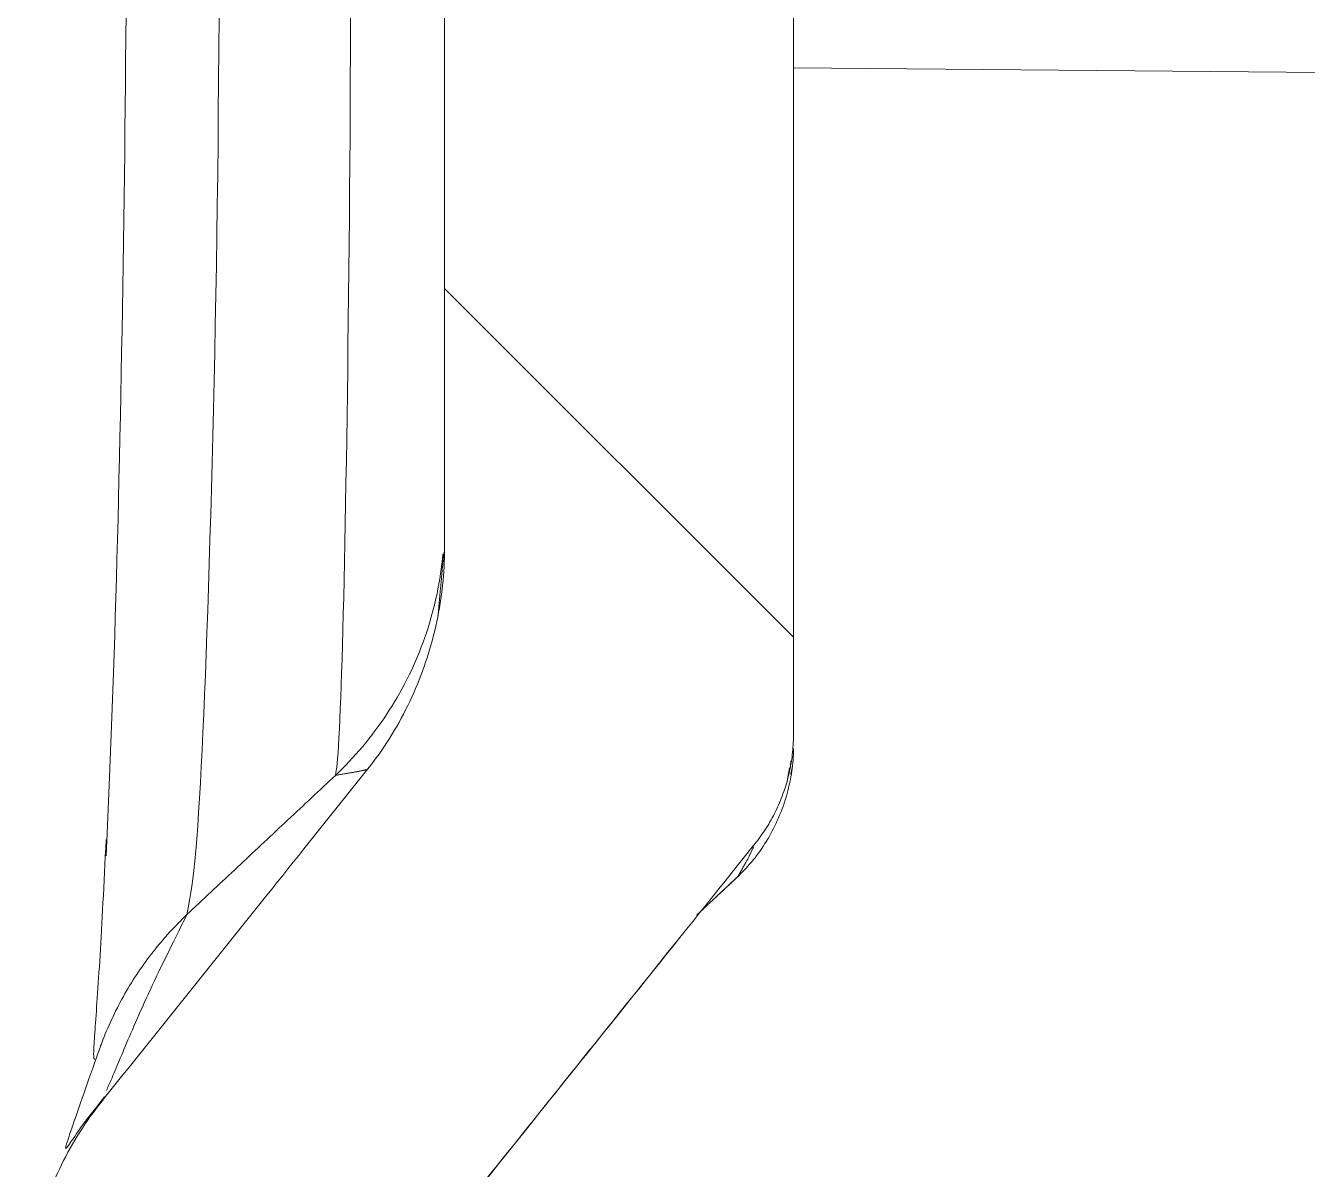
# Model space of a CAD drawing. Header units: inches. Extents: x 0 to 40, y 35.9 to 64.1.
# Drawn here: x 12.0637 to 12.5334, y 42.7447 to 43.164 of the extents above; entities that cross this region are included whole.
import ezdxf

# ---------------------------------------------------------------- set-up
doc = ezdxf.new("R2010")
doc.units = ezdxf.units.IN
doc.header["$MEASUREMENT"] = 0
doc.layers.add('2', color=7, linetype='Continuous')

# ---------------------------------------------------------------- blocks, each defined once
blk = doc.blocks.new('block 902')
at = {"layer": '2', "color": 7, "lineweight": 18, "true_color": 0xffffff}
blk.add_lwpolyline([(13.15077, 43.14145), (12.34509, 43.14851)], dxfattribs=at)
blk = doc.blocks.new('block 924')
at = {"layer": '2', "color": 7, "lineweight": 18, "true_color": 0xffffff}
blk.add_lwpolyline([(12.2172, 48.10115), (12.2172, 42.97061)], dxfattribs=at)
blk = doc.blocks.new('block 934')
at = {"layer": '2', "color": 7, "lineweight": 18, "true_color": 0xffffff}
blk.add_lwpolyline([(12.34509, 48.17091), (12.34509, 42.90474)], dxfattribs=at)
blk = doc.blocks.new('block 960')
at = {"layer": '2', "color": 7, "lineweight": 18, "true_color": 0xffffff}
blk.add_lwpolyline([(12.34476, 42.89792), (12.34469, 42.89754)], dxfattribs=at)
blk = doc.blocks.new('block 978')
at = {"layer": '2', "color": 7, "lineweight": 18, "true_color": 0xffffff}
blk.add_lwpolyline([(12.32474, 42.85213), (12.32474, 42.8521)], dxfattribs=at)
blk = doc.blocks.new('block 979')
at = {"layer": '2', "color": 7, "lineweight": 18, "true_color": 0xffffff}
blk.add_lwpolyline([(12.331, 42.86405), (12.33101, 42.86408)], dxfattribs=at)
blk = doc.blocks.new('block 1431')
at = {"layer": '2', "color": 7, "lineweight": 18, "true_color": 0xffffff}
blk.add_lwpolyline([(12.18914, 42.89154), (12.19019, 42.89289), (12.19123, 42.89423), (12.19224, 42.89561), (12.19324, 42.89699), (12.19423, 42.8984), (12.19519, 42.89981), (12.19614, 42.90122), (12.19705, 42.90267), (12.19796, 42.90415), (12.19884, 42.90563), (12.1997, 42.90711), (12.20056, 42.9086), (12.20139, 42.91011), (12.20218, 42.91163), (12.20298, 42.91318), (12.20375, 42.91473), (12.20449, 42.91628), (12.20522, 42.91783), (12.20594, 42.91941), (12.20661, 42.921), (12.20728, 42.92258), (12.20794, 42.92417), (12.20856, 42.92579), (12.20916, 42.92741), (12.20975, 42.92902), (12.21031, 42.93064), (12.21085, 42.9323), (12.21136, 42.93392), (12.21186, 42.93557), (12.21235, 42.93722), (12.21279, 42.93888), (12.21323, 42.94053), (12.21364, 42.94222), (12.21403, 42.94387), (12.2144, 42.94553), (12.21474, 42.94721), (12.21507, 42.94887), (12.21538, 42.95056), (12.21565, 42.95224), (12.21591, 42.9539), (12.21614, 42.95559), (12.21636, 42.95724), (12.21653, 42.95893), (12.2167, 42.96062), (12.21684, 42.96227), (12.21696, 42.96392), (12.21707, 42.96561), (12.21714, 42.96727), (12.21717, 42.96892), (12.2172, 42.97061)], dxfattribs=at)
blk = doc.blocks.new('block 1432')
at = {"layer": '2', "color": 7, "lineweight": 18, "true_color": 0xffffff}
blk.add_lwpolyline([(12.09156, 42.76955), (12.09353, 42.772), (12.09547, 42.77444), (12.09742, 42.77689), (12.09938, 42.77934), (12.10133, 42.78175), (12.10328, 42.78419), (12.10524, 42.78664), (12.10719, 42.78909), (12.10913, 42.79153), (12.1111, 42.79394), (12.11304, 42.79639), (12.11499, 42.79883), (12.11693, 42.80128), (12.1189, 42.80373), (12.12084, 42.80614), (12.12279, 42.80858), (12.12476, 42.81103), (12.1267, 42.81348), (12.12865, 42.81592), (12.13059, 42.81833), (12.13256, 42.82078), (12.1345, 42.82323), (12.13645, 42.82567), (12.13841, 42.82812), (12.14036, 42.83056), (12.14231, 42.83298), (12.14427, 42.83542), (12.14622, 42.83787), (12.14816, 42.84031), (12.15013, 42.84276), (12.15207, 42.84521), (12.15402, 42.84762), (12.15597, 42.85006), (12.15793, 42.85251), (12.15988, 42.85496), (12.16182, 42.8574), (12.16379, 42.85981), (12.16573, 42.86226), (12.16768, 42.8647), (12.16963, 42.86715), (12.17159, 42.8696), (12.17354, 42.87201), (12.17548, 42.87445), (12.17745, 42.8769), (12.17939, 42.87935), (12.18134, 42.88179), (12.1833, 42.8842), (12.18525, 42.88665), (12.1872, 42.8891), (12.18916, 42.89154)], dxfattribs=at)
blk = doc.blocks.new('block 1433')
at = {"layer": '2', "color": 7, "lineweight": 18, "true_color": 0xffffff}
blk.add_lwpolyline([(12.09161, 42.76962), (12.09053, 42.76824), (12.08948, 42.76686), (12.08844, 42.76549), (12.08743, 42.76411), (12.08645, 42.7627), (12.08546, 42.76125), (12.08452, 42.75984), (12.08359, 42.75839), (12.08267, 42.75691), (12.08178, 42.75546), (12.08092, 42.75398), (12.08007, 42.7525), (12.07923, 42.75098), (12.07844, 42.74947), (12.07764, 42.74795), (12.07687, 42.7464), (12.07613, 42.74485), (12.0754, 42.7433), (12.0747, 42.74175), (12.07401, 42.74016), (12.07334, 42.73855), (12.0727, 42.73696), (12.07208, 42.73534), (12.07146, 42.73372), (12.07089, 42.73207), (12.07032, 42.73045), (12.06979, 42.7288), (12.06927, 42.72714), (12.06877, 42.72549), (12.06831, 42.72383), (12.06786, 42.72218), (12.06745, 42.72053), (12.06705, 42.71884), (12.06667, 42.71719), (12.06631, 42.71553), (12.06598, 42.71384), (12.06567, 42.71216), (12.06538, 42.71047), (12.06512, 42.70878), (12.06488, 42.70709), (12.06466, 42.7054), (12.06447, 42.70368), (12.06429, 42.70199), (12.06416, 42.70027), (12.06402, 42.69855), (12.06391, 42.69683), (12.06385, 42.69514), (12.06378, 42.69338), (12.06374, 42.69166), (12.06374, 42.68994)], dxfattribs=at)
blk = doc.blocks.new('block 1434')
at = {"layer": '2', "color": 7, "lineweight": 18, "true_color": 0xffffff}
blk.add_lwpolyline([(12.19162, 42.68994), (12.19505, 42.69421), (12.19843, 42.69844), (12.2018, 42.70265), (12.20515, 42.70685), (12.20845, 42.71098), (12.21176, 42.71512), (12.21502, 42.71918), (12.21826, 42.72325), (12.22148, 42.72725), (12.22466, 42.73124), (12.22782, 42.73517), (12.23095, 42.7391), (12.23407, 42.74299), (12.23715, 42.74685), (12.2402, 42.75067), (12.24323, 42.75446), (12.24625, 42.75822), (12.24923, 42.76194), (12.25219, 42.76566), (12.25512, 42.76931), (12.25801, 42.77293), (12.26089, 42.77654), (12.26375, 42.78009), (12.26657, 42.78364), (12.26938, 42.78712), (12.27215, 42.7906), (12.27491, 42.79405), (12.27763, 42.79746), (12.28032, 42.8008), (12.28301, 42.80414), (12.28564, 42.80745), (12.28826, 42.81072), (12.29086, 42.81396), (12.29343, 42.8172), (12.29598, 42.82037), (12.29849, 42.8235), (12.30099, 42.8266), (12.30345, 42.8297), (12.3059, 42.83273), (12.30831, 42.83577), (12.3107, 42.83873), (12.31306, 42.84169), (12.31541, 42.84462), (12.31771, 42.84751), (12.32001, 42.85037), (12.32226, 42.8532), (12.3245, 42.85595), (12.32671, 42.85874), (12.32889, 42.86147), (12.33105, 42.86415)], dxfattribs=at)
blk = doc.blocks.new('block 1435')
at = {"layer": '2', "color": 7, "lineweight": 18, "true_color": 0xffffff}
blk.add_lwpolyline([(12.33105, 42.86415), (12.3316, 42.86484), (12.33213, 42.86553), (12.33265, 42.86626), (12.33317, 42.86694), (12.33368, 42.86767), (12.33417, 42.86839), (12.33465, 42.86911), (12.33513, 42.86984), (12.3356, 42.8706), (12.33604, 42.87132), (12.33649, 42.87208), (12.33692, 42.87284), (12.33733, 42.87359), (12.33775, 42.87435), (12.33814, 42.87514), (12.33854, 42.87594), (12.33892, 42.87669), (12.33928, 42.87749), (12.33964, 42.87828), (12.33999, 42.87911), (12.34033, 42.8799), (12.34064, 42.88072), (12.34097, 42.88155), (12.34126, 42.88234), (12.34157, 42.88321), (12.34185, 42.88403), (12.34212, 42.88486), (12.34238, 42.88572), (12.34262, 42.88655), (12.34286, 42.88741), (12.34309, 42.88823), (12.34329, 42.8891), (12.3435, 42.88996), (12.34369, 42.89082), (12.34386, 42.89165), (12.34404, 42.89251), (12.34419, 42.89337), (12.34433, 42.89423), (12.34445, 42.89509), (12.34457, 42.89595), (12.34467, 42.89681), (12.34478, 42.89771), (12.34485, 42.89857), (12.34491, 42.89943), (12.34498, 42.90033), (12.34502, 42.90119), (12.34505, 42.90208), (12.34509, 42.90295), (12.34509, 42.90384), (12.34509, 42.90474)], dxfattribs=at)
blk = doc.blocks.new('block 1441')
at = {"layer": '2', "color": 7, "lineweight": 18, "true_color": 0xffffff}
blk.add_lwpolyline([(12.19176, 42.69028), (12.19398, 42.69307), (12.19622, 42.69586), (12.19846, 42.69865), (12.2007, 42.70144), (12.20294, 42.70423), (12.20518, 42.70702), (12.20742, 42.70981), (12.20964, 42.7126), (12.21188, 42.71539), (12.21412, 42.71818), (12.21636, 42.72098), (12.2186, 42.7238), (12.22084, 42.72659), (12.22306, 42.72938), (12.2253, 42.73217), (12.22754, 42.73496), (12.22978, 42.73775), (12.23202, 42.74054), (12.23426, 42.74333), (12.23648, 42.74612), (12.23872, 42.74892), (12.24096, 42.75171), (12.2432, 42.7545), (12.24544, 42.75729), (12.24768, 42.76008), (12.2499, 42.76287), (12.25214, 42.76569), (12.25438, 42.76845), (12.25662, 42.77127), (12.25886, 42.77406), (12.26109, 42.77685), (12.26333, 42.77965), (12.26556, 42.78244), (12.2678, 42.78523), (12.27003, 42.78802), (12.27227, 42.79081), (12.27451, 42.7936), (12.27675, 42.79639), (12.27897, 42.79918), (12.28121, 42.80197), (12.28345, 42.80476), (12.28569, 42.80759), (12.28793, 42.81034), (12.29017, 42.81317), (12.29241, 42.81596), (12.29463, 42.81875), (12.29687, 42.82154), (12.29911, 42.82433), (12.30135, 42.82712), (12.30359, 42.82991)], dxfattribs=at)
blk = doc.blocks.new('block 1443')
at = {"layer": '2', "color": 7, "lineweight": 18, "true_color": 0xffffff}
blk.add_open_spline([(12.09149, 42.79074), (12.09149, 42.79074), (12.09068, 42.78843), (12.09068, 42.78843), (12.09068, 42.78843), (12.08987, 42.78616), (12.08987, 42.78616), (12.08987, 42.78616), (12.08912, 42.78402), (12.08912, 42.78402), (12.08912, 42.78402), (12.08836, 42.78188), (12.08836, 42.78188), (12.08836, 42.78188), (12.08765, 42.77989), (12.08765, 42.77989), (12.08765, 42.77989), (12.08696, 42.77792), (12.08696, 42.77792), (12.08696, 42.77792), (12.08629, 42.77603), (12.08629, 42.77603), (12.08629, 42.77603), (12.08565, 42.7742), (12.08565, 42.7742), (12.08565, 42.7742), (12.08503, 42.77245), (12.08503, 42.77245), (12.08503, 42.77245), (12.08445, 42.77079), (12.08445, 42.77079), (12.08445, 42.77079), (12.08388, 42.76917), (12.08388, 42.76917), (12.08388, 42.76917), (12.08335, 42.76762), (12.08335, 42.76762), (12.08335, 42.76762), (12.08283, 42.76614), (12.08283, 42.76614), (12.08283, 42.76614), (12.08235, 42.76473), (12.08235, 42.76473), (12.08235, 42.76473), (12.08188, 42.76342), (12.08188, 42.76342), (12.08188, 42.76342), (12.08143, 42.76214), (12.08143, 42.76214), (12.08143, 42.76214), (12.08104, 42.76097), (12.08104, 42.76097), (12.08104, 42.76097), (12.08066, 42.75984), (12.08066, 42.75984), (12.08066, 42.75984), (12.0803, 42.7588), (12.0803, 42.7588), (12.0803, 42.7588), (12.07997, 42.75784), (12.07997, 42.75784), (12.07997, 42.75784), (12.07968, 42.75694), (12.07968, 42.75694), (12.07968, 42.75694), (12.0794, 42.75612), (12.0794, 42.75612), (12.0794, 42.75612), (12.07916, 42.75539), (12.07916, 42.75539), (12.07916, 42.75539), (12.07895, 42.75474), (12.07895, 42.75474), (12.07895, 42.75474), (12.07876, 42.75415), (12.07876, 42.75415), (12.07876, 42.75415), (12.07863, 42.75363), (12.07863, 42.75363), (12.07863, 42.75363), (12.0785, 42.75322), (12.0785, 42.75322), (12.0785, 42.75322), (12.07844, 42.75288), (12.07844, 42.75288), (12.07844, 42.75288), (12.0784, 42.75264), (12.0784, 42.75264), (12.0784, 42.75246), (12.07845, 42.75239), (12.07845, 42.75239), (12.07854, 42.75239), (12.07868, 42.7525), (12.07868, 42.7525), (12.07868, 42.7525), (12.07887, 42.7527), (12.07887, 42.7527), (12.07887, 42.7527), (12.07909, 42.75298), (12.07909, 42.75298), (12.07909, 42.75298), (12.07938, 42.75336), (12.07938, 42.75336), (12.07938, 42.75336), (12.07973, 42.75384), (12.07973, 42.75384), (12.07973, 42.75384), (12.08012, 42.75446), (12.08012, 42.75446), (12.08012, 42.75446), (12.08057, 42.75515), (12.08057, 42.75515), (12.08057, 42.75515), (12.08111, 42.75594), (12.08111, 42.75594), (12.08111, 42.75594), (12.08171, 42.75684), (12.08171, 42.75684), (12.08171, 42.75684), (12.0824, 42.75787), (12.0824, 42.75787), (12.0824, 42.75787), (12.08322, 42.75904), (12.08322, 42.75904), (12.08322, 42.75904), (12.08415, 42.76035), (12.08415, 42.76035), (12.08415, 42.76035), (12.08522, 42.7618), (12.08522, 42.7618), (12.08522, 42.7618), (12.08645, 42.76338), (12.08645, 42.76338), (12.08645, 42.76338), (12.08781, 42.76514), (12.08781, 42.76514), (12.08781, 42.76514), (12.08929, 42.76704), (12.08929, 42.76704), (12.08929, 42.76704), (12.09092, 42.76907), (12.09092, 42.76907), (12.09092, 42.76907), (12.09266, 42.77127), (12.09266, 42.77127)], degree=3, knots=[0, 0, 0, 0, 1, 1, 1, 2, 2, 2, 3, 3, 3, 4, 4, 4, 5, 5, 5, 6, 6, 6, 7, 7, 7, 8, 8, 8, 9, 9, 9, 10, 10, 10, 11, 11, 11, 12, 12, 12, 13, 13, 13, 14, 14, 14, 15, 15, 15, 16, 16, 16, 17, 17, 17, 18, 18, 18, 19, 19, 19, 20, 20, 20, 21, 21, 21, 22, 22, 22, 23, 23, 23, 24, 24, 24, 25, 25, 25, 26, 26, 26, 27, 27, 27, 28, 28, 28, 29, 29, 29, 30, 30, 30, 31, 31, 31, 32, 32, 32, 33, 33, 33, 34, 34, 34, 35, 35, 35, 36, 36, 36, 37, 37, 37, 38, 38, 38, 39, 39, 39, 40, 40, 40, 41, 41, 41, 42, 42, 42, 43, 43, 43, 44, 44, 44, 45, 45, 45, 46, 46, 46, 47, 47, 47, 48, 48, 48, 48], dxfattribs=at)
blk = doc.blocks.new('block 1445')
at = {"layer": '2', "color": 7, "lineweight": 18, "true_color": 0xffffff}
blk.add_lwpolyline([(12.217, 42.97088), (12.21696, 42.9704), (12.21691, 42.96995), (12.21688, 42.96947), (12.21683, 42.96902), (12.21679, 42.96854), (12.21674, 42.96809), (12.2167, 42.96761), (12.21665, 42.96716), (12.21662, 42.96668), (12.21657, 42.96623), (12.21652, 42.96578), (12.21648, 42.9653), (12.21643, 42.96485), (12.21639, 42.96437), (12.21634, 42.96392), (12.21631, 42.96344), (12.21626, 42.96299), (12.21622, 42.96251), (12.21617, 42.96206), (12.21614, 42.96158), (12.21608, 42.96113), (12.21605, 42.96065), (12.216, 42.9602), (12.21596, 42.95972), (12.21591, 42.95927), (12.21588, 42.95882), (12.21583, 42.95834), (12.21579, 42.95786), (12.21574, 42.95741), (12.21569, 42.95696), (12.21565, 42.95648), (12.2156, 42.95603), (12.21557, 42.95555), (12.21552, 42.9551), (12.21548, 42.95462), (12.21543, 42.95417), (12.2154, 42.95369), (12.21534, 42.95324), (12.21531, 42.95276), (12.21526, 42.95231), (12.21522, 42.95183), (12.21517, 42.95138), (12.21514, 42.9509), (12.21509, 42.95045), (12.21505, 42.95001), (12.215, 42.94952), (12.21497, 42.94908), (12.21491, 42.94859), (12.21486, 42.94815), (12.21483, 42.94766)], dxfattribs=at)
blk = doc.blocks.new('block 1446')
at = {"layer": '2', "color": 7, "lineweight": 18, "true_color": 0xffffff}
blk.add_open_spline([(12.34367, 42.89189), (12.34366, 42.89178), (12.34364, 42.89171), (12.34364, 42.89171), (12.34362, 42.89161), (12.3436, 42.89151), (12.3436, 42.89151), (12.34359, 42.8914), (12.34357, 42.89134), (12.34357, 42.89134), (12.34355, 42.89123), (12.34354, 42.89113), (12.34354, 42.89113), (12.34352, 42.89103), (12.3435, 42.89096), (12.3435, 42.89096), (12.34348, 42.89085), (12.34347, 42.89075), (12.34347, 42.89075), (12.34345, 42.89068), (12.34343, 42.89058), (12.34343, 42.89058), (12.34342, 42.89047), (12.3434, 42.89041), (12.3434, 42.89041), (12.34338, 42.8903), (12.34336, 42.8902), (12.34336, 42.8902), (12.34335, 42.89013), (12.34333, 42.89003), (12.34333, 42.89003), (12.34331, 42.88992), (12.34329, 42.88982), (12.34329, 42.88982), (12.34329, 42.88975), (12.34326, 42.88965), (12.34326, 42.88965), (12.34326, 42.88954), (12.34324, 42.88944), (12.34324, 42.88944), (12.34323, 42.88937), (12.34321, 42.88927), (12.34321, 42.88927), (12.34319, 42.88917), (12.34317, 42.8891), (12.34317, 42.8891), (12.34316, 42.88899), (12.34314, 42.88889), (12.34314, 42.88889), (12.34312, 42.88882), (12.34311, 42.88872), (12.34311, 42.88872), (12.34309, 42.88861), (12.34307, 42.88854), (12.34307, 42.88854), (12.34305, 42.88844), (12.34304, 42.88834), (12.34304, 42.88834), (12.34302, 42.88823), (12.343, 42.88817), (12.343, 42.88817), (12.34298, 42.88806), (12.34297, 42.88796), (12.34297, 42.88796), (12.34295, 42.88786), (12.34293, 42.88779), (12.34293, 42.88779), (12.34292, 42.88768), (12.3429, 42.88758), (12.3429, 42.88758), (12.34288, 42.88751), (12.34286, 42.88741), (12.34286, 42.88741), (12.34285, 42.8873), (12.34283, 42.88724), (12.34283, 42.88724)], degree=3, knots=[0, 0, 0, 0, 1, 1, 1, 2, 2, 2, 3, 3, 3, 4, 4, 4, 5, 5, 5, 6, 6, 6, 7, 7, 7, 8, 8, 8, 9, 9, 9, 10, 10, 10, 11, 11, 11, 12, 12, 12, 13, 13, 13, 14, 14, 14, 15, 15, 15, 16, 16, 16, 17, 17, 17, 18, 18, 18, 19, 19, 19, 20, 20, 20, 21, 21, 21, 22, 22, 22, 23, 23, 23, 24, 24, 24, 25, 25, 25, 25], dxfattribs=at)
blk = doc.blocks.new('block 1447')
at = {"layer": '2', "color": 7, "lineweight": 18, "true_color": 0xffffff}
blk.add_open_spline([(12.34391, 42.89168), (12.34393, 42.89178), (12.34393, 42.89185), (12.34393, 42.89185), (12.34395, 42.89199), (12.34395, 42.89206), (12.34395, 42.89206), (12.34397, 42.89216), (12.34397, 42.89223), (12.34397, 42.89223), (12.34398, 42.89233), (12.34398, 42.8924), (12.34398, 42.8924), (12.34398, 42.89251), (12.344, 42.89258), (12.344, 42.89258), (12.344, 42.89268), (12.34402, 42.89275), (12.34402, 42.89275), (12.34402, 42.89289), (12.34404, 42.89295), (12.34404, 42.89295), (12.34404, 42.89306), (12.34405, 42.89313), (12.34405, 42.89313), (12.34405, 42.89323), (12.34405, 42.8933), (12.34405, 42.8933), (12.34407, 42.8934), (12.34407, 42.89347), (12.34407, 42.89347), (12.34409, 42.89361), (12.34409, 42.89364), (12.34409, 42.89364), (12.3441, 42.89378), (12.3441, 42.89385), (12.3441, 42.89385), (12.34412, 42.89395), (12.34412, 42.89402), (12.34412, 42.89402), (12.34414, 42.89413), (12.34414, 42.89419), (12.34414, 42.89419), (12.34416, 42.8943), (12.34416, 42.89437), (12.34416, 42.89437), (12.34416, 42.8945), (12.34417, 42.89454), (12.34417, 42.89454)], degree=3, knots=[0, 0, 0, 0, 1, 1, 1, 2, 2, 2, 3, 3, 3, 4, 4, 4, 5, 5, 5, 6, 6, 6, 7, 7, 7, 8, 8, 8, 9, 9, 9, 10, 10, 10, 11, 11, 11, 12, 12, 12, 13, 13, 13, 14, 14, 14, 15, 15, 15, 16, 16, 16, 16], dxfattribs=at)
blk = doc.blocks.new('block 1454')
at = {"layer": '2', "color": 7, "lineweight": 18, "true_color": 0xffffff}
blk.add_lwpolyline([(12.31131, 42.83949), (12.31158, 42.83976), (12.31188, 42.84004), (12.31215, 42.84028), (12.31244, 42.84055), (12.31272, 42.84083), (12.31301, 42.84107), (12.31329, 42.84135), (12.31358, 42.84162), (12.31386, 42.8419), (12.31415, 42.84214), (12.31442, 42.84242), (12.31472, 42.84269), (12.31499, 42.84293), (12.31529, 42.84321), (12.31556, 42.84348), (12.31585, 42.84376), (12.31613, 42.844), (12.31642, 42.84428), (12.3167, 42.84455), (12.31699, 42.84479), (12.31727, 42.84507), (12.31756, 42.84534), (12.31784, 42.84562), (12.31813, 42.84586), (12.3184, 42.84614), (12.3187, 42.84641), (12.31897, 42.84665), (12.31925, 42.84693), (12.31954, 42.8472), (12.31982, 42.84748), (12.32011, 42.84772), (12.32038, 42.848), (12.32068, 42.84827), (12.32095, 42.84851), (12.32125, 42.84879), (12.32152, 42.84906), (12.32181, 42.84934), (12.32209, 42.84958), (12.32238, 42.84986), (12.32266, 42.85013), (12.32295, 42.85037), (12.32323, 42.85065), (12.32352, 42.85092), (12.3238, 42.8512), (12.32409, 42.85144), (12.32436, 42.85172), (12.32466, 42.85199), (12.32493, 42.85223), (12.32523, 42.85251), (12.3255, 42.85278)], dxfattribs=at)
blk = doc.blocks.new('block 1455')
at = {"layer": '2', "color": 7, "lineweight": 18, "true_color": 0xffffff}
blk.add_open_spline([(12.34416, 42.88961), (12.34417, 42.88975), (12.34419, 42.88979), (12.34419, 42.88979), (12.34421, 42.88992), (12.34422, 42.88999), (12.34422, 42.88999), (12.34426, 42.8901), (12.34426, 42.89016), (12.34426, 42.89016), (12.34429, 42.89027), (12.34429, 42.89034), (12.34429, 42.89034), (12.34433, 42.89044), (12.34435, 42.89051), (12.34435, 42.89051), (12.34436, 42.89061), (12.34438, 42.89068), (12.34438, 42.89068), (12.3444, 42.89082), (12.34441, 42.89085), (12.34441, 42.89085), (12.34443, 42.89099), (12.34445, 42.89103), (12.34445, 42.89103), (12.34448, 42.89116), (12.34448, 42.89123), (12.34448, 42.89123), (12.34452, 42.89134), (12.34454, 42.8914), (12.34454, 42.8914), (12.34455, 42.89151), (12.34457, 42.89158), (12.34457, 42.89158), (12.34459, 42.89168), (12.3446, 42.89175), (12.3446, 42.89175), (12.34462, 42.89189), (12.34464, 42.89192), (12.34464, 42.89192), (12.34467, 42.89206), (12.34467, 42.89213), (12.34467, 42.89213), (12.34471, 42.89223), (12.34471, 42.8923), (12.34471, 42.8923), (12.34474, 42.8924), (12.34476, 42.89247), (12.34476, 42.89247)], degree=3, knots=[0, 0, 0, 0, 1, 1, 1, 2, 2, 2, 3, 3, 3, 4, 4, 4, 5, 5, 5, 6, 6, 6, 7, 7, 7, 8, 8, 8, 9, 9, 9, 10, 10, 10, 11, 11, 11, 12, 12, 12, 13, 13, 13, 14, 14, 14, 15, 15, 15, 16, 16, 16, 16], dxfattribs=at)
blk = doc.blocks.new('block 1456')
at = {"layer": '2', "color": 7, "lineweight": 18, "true_color": 0xffffff}
blk.add_open_spline([(12.09325, 42.8656), (12.09325, 42.8656), (12.09309, 42.8625), (12.09309, 42.8625), (12.09309, 42.8625), (12.09294, 42.85947), (12.09294, 42.85947), (12.09294, 42.85947), (12.0928, 42.85647), (12.0928, 42.85647), (12.0928, 42.85647), (12.09265, 42.85358), (12.09265, 42.85358), (12.09265, 42.85358), (12.09251, 42.85072), (12.09251, 42.85072), (12.09251, 42.85072), (12.09235, 42.84793), (12.09235, 42.84793), (12.09235, 42.84793), (12.09222, 42.84517), (12.09222, 42.84517), (12.09222, 42.84517), (12.09208, 42.84252), (12.09208, 42.84252), (12.09208, 42.84252), (12.09194, 42.8399), (12.09194, 42.8399), (12.09194, 42.8399), (12.0918, 42.83732), (12.0918, 42.83732), (12.0918, 42.83732), (12.09167, 42.83484), (12.09167, 42.83484), (12.09167, 42.83484), (12.09153, 42.83239), (12.09153, 42.83239), (12.09153, 42.83239), (12.09141, 42.83001), (12.09141, 42.83001), (12.09141, 42.83001), (12.09127, 42.82767), (12.09127, 42.82767), (12.09127, 42.82767), (12.09113, 42.82543), (12.09113, 42.82543), (12.09113, 42.82543), (12.09101, 42.82319), (12.09101, 42.82319), (12.09101, 42.82319), (12.09087, 42.82106), (12.09087, 42.82106), (12.09087, 42.82106), (12.09075, 42.81895), (12.09075, 42.81895), (12.09075, 42.81895), (12.09061, 42.81692), (12.09061, 42.81692), (12.09061, 42.81692), (12.09049, 42.81496), (12.09049, 42.81496), (12.09049, 42.81496), (12.09037, 42.81303), (12.09037, 42.81303), (12.09037, 42.81303), (12.09024, 42.81117), (12.09024, 42.81117), (12.09024, 42.81117), (12.09011, 42.80934), (12.09011, 42.80934), (12.09011, 42.80934), (12.08999, 42.80762), (12.08999, 42.80762), (12.08999, 42.80762), (12.08987, 42.80593), (12.08987, 42.80593), (12.08987, 42.80593), (12.08977, 42.80431), (12.08977, 42.80431), (12.08977, 42.80431), (12.08965, 42.80276), (12.08965, 42.80276), (12.08965, 42.80276), (12.08955, 42.80125), (12.08955, 42.80125), (12.08955, 42.80125), (12.08944, 42.79983), (12.08944, 42.79983), (12.08944, 42.79983), (12.08936, 42.79846), (12.08936, 42.79846), (12.08936, 42.79846), (12.08925, 42.79718), (12.08925, 42.79718), (12.08925, 42.79718), (12.08917, 42.79594), (12.08917, 42.79594), (12.08917, 42.79594), (12.08908, 42.79477), (12.08908, 42.79477), (12.08908, 42.79477), (12.08901, 42.79367), (12.08901, 42.79367), (12.08901, 42.79367), (12.08894, 42.79263), (12.08894, 42.79263), (12.08894, 42.79263), (12.08887, 42.79167), (12.08887, 42.79167), (12.08887, 42.79167), (12.08882, 42.79077), (12.08882, 42.79077), (12.08882, 42.79077), (12.08877, 42.78995), (12.08877, 42.78995), (12.08877, 42.78995), (12.08874, 42.78919), (12.08874, 42.78919), (12.08874, 42.78919), (12.0887, 42.7885), (12.0887, 42.7885), (12.0887, 42.7885), (12.08869, 42.78784), (12.08869, 42.78784), (12.08869, 42.78784), (12.08867, 42.78729), (12.08867, 42.78729), (12.08867, 42.78729), (12.08867, 42.78678), (12.08867, 42.78678), (12.08867, 42.78678), (12.08869, 42.78636), (12.08869, 42.78636), (12.08869, 42.78636), (12.0887, 42.78598), (12.0887, 42.78598), (12.0887, 42.78598), (12.08872, 42.78567), (12.08872, 42.78567), (12.08872, 42.78567), (12.08877, 42.78543), (12.08877, 42.78543), (12.08877, 42.78543), (12.08882, 42.78523), (12.08882, 42.78523), (12.08889, 42.78512), (12.08896, 42.78505), (12.08896, 42.78505)], degree=3, knots=[0, 0, 0, 0, 1, 1, 1, 2, 2, 2, 3, 3, 3, 4, 4, 4, 5, 5, 5, 6, 6, 6, 7, 7, 7, 8, 8, 8, 9, 9, 9, 10, 10, 10, 11, 11, 11, 12, 12, 12, 13, 13, 13, 14, 14, 14, 15, 15, 15, 16, 16, 16, 17, 17, 17, 18, 18, 18, 19, 19, 19, 20, 20, 20, 21, 21, 21, 22, 22, 22, 23, 23, 23, 24, 24, 24, 25, 25, 25, 26, 26, 26, 27, 27, 27, 28, 28, 28, 29, 29, 29, 30, 30, 30, 31, 31, 31, 32, 32, 32, 33, 33, 33, 34, 34, 34, 35, 35, 35, 36, 36, 36, 37, 37, 37, 38, 38, 38, 39, 39, 39, 40, 40, 40, 41, 41, 41, 42, 42, 42, 43, 43, 43, 44, 44, 44, 45, 45, 45, 46, 46, 46, 47, 47, 47, 48, 48, 48, 49, 49, 49, 49], dxfattribs=at)
blk = doc.blocks.new('block 1469')
at = {"layer": '2', "color": 7, "lineweight": 18, "true_color": 0xffffff}
blk.add_lwpolyline([(12.1348, 43.23853), (12.1348, 43.22654), (12.13478, 43.21459), (12.13476, 43.20263), (12.13473, 43.19075), (12.13468, 43.1789), (12.13461, 43.16712), (12.13454, 43.15537), (12.13445, 43.14372), (12.13435, 43.13218), (12.13425, 43.12071), (12.13413, 43.10938), (12.13397, 43.09814), (12.13382, 43.08702), (12.13364, 43.07603), (12.13345, 43.06521), (12.13325, 43.0545), (12.13304, 43.04399), (12.13282, 43.03362), (12.13258, 43.02345), (12.13233, 43.01346), (12.13208, 43.00368), (12.13182, 42.99407), (12.13156, 42.98473), (12.13128, 42.97557), (12.13101, 42.96668), (12.13073, 42.95803), (12.13046, 42.94963), (12.13018, 42.9415), (12.12989, 42.93361), (12.1296, 42.92603), (12.12932, 42.91869), (12.12903, 42.91166), (12.12872, 42.90491), (12.12842, 42.89847), (12.12811, 42.89227), (12.12779, 42.88641), (12.12746, 42.88083), (12.12713, 42.87552), (12.12679, 42.87049), (12.12643, 42.86584), (12.12608, 42.86157), (12.12572, 42.85775), (12.12536, 42.8543), (12.12501, 42.85127), (12.12465, 42.84858), (12.12429, 42.84617), (12.12393, 42.84397), (12.12358, 42.84193), (12.12322, 42.84004), (12.12286, 42.83818)], dxfattribs=at)
blk = doc.blocks.new('block 1473')
at = {"layer": '2', "color": 7, "lineweight": 18, "true_color": 0xffffff}
blk.add_lwpolyline([(12.17724, 42.88913), (12.17741, 42.88999), (12.17757, 42.89096), (12.17774, 42.89213), (12.1779, 42.89357), (12.17807, 42.89537), (12.17824, 42.89754), (12.1784, 42.90009), (12.17855, 42.90298), (12.17872, 42.90622), (12.17888, 42.90973), (12.17903, 42.91356), (12.1792, 42.91766), (12.17936, 42.92207), (12.17951, 42.92675), (12.17967, 42.93171), (12.17983, 42.93698), (12.17998, 42.9425), (12.18014, 42.94832), (12.18029, 42.95442), (12.18043, 42.96079), (12.18058, 42.96744), (12.18072, 42.97433), (12.18086, 42.98146), (12.181, 42.98883), (12.18113, 42.99645), (12.18127, 43.0043), (12.18139, 43.01236), (12.18151, 43.02063), (12.18163, 43.0291), (12.18175, 43.03782), (12.18186, 43.04667), (12.18196, 43.05574), (12.18206, 43.06497), (12.18217, 43.07434), (12.18227, 43.08388), (12.18236, 43.0936), (12.18244, 43.10342), (12.18251, 43.11337), (12.1826, 43.12343), (12.18265, 43.13363), (12.18272, 43.14393), (12.18277, 43.1543), (12.18282, 43.16477), (12.18287, 43.17531), (12.18291, 43.18593), (12.18294, 43.19657), (12.18296, 43.20729), (12.18299, 43.218), (12.18301, 43.22875), (12.18305, 43.23953)], dxfattribs=at)
blk = doc.blocks.new('block 1477')
at = {"layer": '2', "color": 7, "lineweight": 18, "true_color": 0xffffff}
blk.add_lwpolyline([(12.21665, 42.97019), (12.21648, 42.9684), (12.21627, 42.96661), (12.21605, 42.96478), (12.21579, 42.96299), (12.2155, 42.96117), (12.21519, 42.95938), (12.21484, 42.95755), (12.21448, 42.95576), (12.2141, 42.95397), (12.21367, 42.95214), (12.21324, 42.95035), (12.21276, 42.94856), (12.21226, 42.9468), (12.21174, 42.94501), (12.21119, 42.94325), (12.21062, 42.94146), (12.21002, 42.9397), (12.20938, 42.93795), (12.20873, 42.93623), (12.20806, 42.93447), (12.20735, 42.93275), (12.20663, 42.93106), (12.20587, 42.92933), (12.20508, 42.92765), (12.20429, 42.92596), (12.20346, 42.92431), (12.2026, 42.92265), (12.20172, 42.921), (12.20082, 42.91938), (12.19991, 42.91776), (12.19896, 42.91617), (12.198, 42.91459), (12.197, 42.91301), (12.196, 42.91145), (12.19497, 42.9099), (12.19392, 42.90839), (12.19283, 42.90691), (12.19175, 42.90543), (12.19063, 42.90394), (12.18951, 42.9025), (12.18835, 42.90109), (12.18718, 42.89967), (12.18599, 42.89826), (12.18479, 42.89692), (12.18356, 42.89557), (12.18234, 42.89423), (12.18108, 42.89292), (12.17983, 42.89165), (12.17853, 42.89037), (12.17724, 42.88913)], dxfattribs=at)
blk = doc.blocks.new('block 1482')
at = {"layer": '2', "color": 7, "lineweight": 18, "true_color": 0xffffff}
blk.add_lwpolyline([(12.17724, 42.88913), (12.17616, 42.8881), (12.17507, 42.8871), (12.17397, 42.88606), (12.17288, 42.88507), (12.1718, 42.88403), (12.17071, 42.88303), (12.16963, 42.882), (12.16854, 42.88097), (12.16746, 42.87997), (12.16635, 42.87893), (12.16527, 42.87793), (12.16418, 42.8769), (12.1631, 42.8759), (12.16201, 42.87487), (12.16093, 42.87383), (12.15984, 42.87284), (12.15876, 42.8718), (12.15767, 42.8708), (12.15657, 42.86977), (12.15549, 42.86877), (12.1544, 42.86774), (12.15332, 42.8667), (12.15223, 42.8657), (12.15114, 42.86467), (12.15006, 42.86367), (12.14896, 42.86264), (12.14787, 42.8616), (12.14679, 42.86061), (12.1457, 42.85957), (12.14462, 42.85857), (12.14353, 42.85754), (12.14245, 42.85651), (12.14134, 42.85551), (12.14026, 42.85447), (12.13917, 42.85347), (12.13809, 42.85244), (12.137, 42.85141), (12.13592, 42.85041), (12.13483, 42.84937), (12.13375, 42.84838), (12.13264, 42.84734), (12.13156, 42.84631), (12.13047, 42.84531), (12.12939, 42.84428), (12.1283, 42.84328), (12.12722, 42.84224), (12.12612, 42.84121), (12.12503, 42.84021), (12.12395, 42.83918), (12.12286, 42.83818)], dxfattribs=at)
blk = doc.blocks.new('block 1508')
at = {"layer": '2', "color": 7, "lineweight": 18, "true_color": 0xffffff}
blk.add_open_spline([(12.32474, 42.8521), (12.32474, 42.8521), (12.32495, 42.85247), (12.32495, 42.85247), (12.32495, 42.85247), (12.32514, 42.85282), (12.32514, 42.85282), (12.32514, 42.85282), (12.32535, 42.85316), (12.32535, 42.85316), (12.32535, 42.85316), (12.32555, 42.85354), (12.32555, 42.85354), (12.32555, 42.85354), (12.32576, 42.85389), (12.32576, 42.85389), (12.32576, 42.85389), (12.32595, 42.85423), (12.32595, 42.85423), (12.32595, 42.85423), (12.32616, 42.85458), (12.32616, 42.85458), (12.32616, 42.85458), (12.32634, 42.85492), (12.32634, 42.85492), (12.32634, 42.85492), (12.32653, 42.85527), (12.32653, 42.85527), (12.32653, 42.85527), (12.32672, 42.85558), (12.32672, 42.85558), (12.32672, 42.85558), (12.3269, 42.85592), (12.3269, 42.85592), (12.3269, 42.85592), (12.32709, 42.85623), (12.32709, 42.85623), (12.32709, 42.85623), (12.32726, 42.85654), (12.32726, 42.85654), (12.32726, 42.85654), (12.32743, 42.85685), (12.32743, 42.85685), (12.32743, 42.85685), (12.3276, 42.85716), (12.3276, 42.85716), (12.3276, 42.85716), (12.32776, 42.85744), (12.32776, 42.85744), (12.32776, 42.85744), (12.32791, 42.85771), (12.32791, 42.85771), (12.32791, 42.85771), (12.32805, 42.85799), (12.32805, 42.85799), (12.32805, 42.85799), (12.32821, 42.85826), (12.32821, 42.85826), (12.32821, 42.85826), (12.32833, 42.8585), (12.32833, 42.8585), (12.32833, 42.8585), (12.32846, 42.85874), (12.32846, 42.85874), (12.32846, 42.85874), (12.32858, 42.85899), (12.32858, 42.85899), (12.32858, 42.85899), (12.3287, 42.85923), (12.3287, 42.85923), (12.3287, 42.85923), (12.32881, 42.85943), (12.32881, 42.85943), (12.32881, 42.85943), (12.32891, 42.85964), (12.32891, 42.85964), (12.32891, 42.85964), (12.32901, 42.85985), (12.32901, 42.85985), (12.32901, 42.85985), (12.32912, 42.86002), (12.32912, 42.86002), (12.32912, 42.86002), (12.3292, 42.86023), (12.3292, 42.86023), (12.3292, 42.86023), (12.32929, 42.8604), (12.32929, 42.8604), (12.32938, 42.86057), (12.32945, 42.86074), (12.32945, 42.86074), (12.32953, 42.86092), (12.3296, 42.86105), (12.3296, 42.86105), (12.32967, 42.86123), (12.32974, 42.86136), (12.32974, 42.86136), (12.32981, 42.8615), (12.32986, 42.86164), (12.32986, 42.86164), (12.32993, 42.86178), (12.32998, 42.86188), (12.32998, 42.86188), (12.33005, 42.86202), (12.3301, 42.86216), (12.3301, 42.86216), (12.33015, 42.86226), (12.3302, 42.86236), (12.3302, 42.86236), (12.33026, 42.8625), (12.33031, 42.8626), (12.33031, 42.8626), (12.33036, 42.86271), (12.33041, 42.86281), (12.33041, 42.86281), (12.33044, 42.86291), (12.3305, 42.86298), (12.3305, 42.86298)], degree=3, knots=[0, 0, 0, 0, 1, 1, 1, 2, 2, 2, 3, 3, 3, 4, 4, 4, 5, 5, 5, 6, 6, 6, 7, 7, 7, 8, 8, 8, 9, 9, 9, 10, 10, 10, 11, 11, 11, 12, 12, 12, 13, 13, 13, 14, 14, 14, 15, 15, 15, 16, 16, 16, 17, 17, 17, 18, 18, 18, 19, 19, 19, 20, 20, 20, 21, 21, 21, 22, 22, 22, 23, 23, 23, 24, 24, 24, 25, 25, 25, 26, 26, 26, 27, 27, 27, 28, 28, 28, 29, 29, 29, 30, 30, 30, 31, 31, 31, 32, 32, 32, 33, 33, 33, 34, 34, 34, 35, 35, 35, 36, 36, 36, 37, 37, 37, 38, 38, 38, 39, 39, 39, 39], dxfattribs=at)
blk = doc.blocks.new('block 1509')
at = {"layer": '2', "color": 7, "lineweight": 18, "true_color": 0xffffff}
blk.add_lwpolyline([(12.30964, 42.83794), (12.30995, 42.83825), (12.31024, 42.83852), (12.31055, 42.8388), (12.31084, 42.83907), (12.31115, 42.83935), (12.31146, 42.83966), (12.31175, 42.83993), (12.31207, 42.84021), (12.31236, 42.84049), (12.31267, 42.8408), (12.31296, 42.84107), (12.31327, 42.84135), (12.31356, 42.84162), (12.31387, 42.8419), (12.31417, 42.84221), (12.31448, 42.84248), (12.31477, 42.84276), (12.31508, 42.84304), (12.31537, 42.84335), (12.31568, 42.84362), (12.31598, 42.8439), (12.31629, 42.84417), (12.3166, 42.84445), (12.31689, 42.84476), (12.3172, 42.84503), (12.31749, 42.84531), (12.3178, 42.84558), (12.31809, 42.84589), (12.3184, 42.84617), (12.3187, 42.84645), (12.31901, 42.84672), (12.3193, 42.847), (12.31961, 42.84731), (12.3199, 42.84758), (12.32021, 42.84786), (12.32051, 42.84813), (12.32082, 42.84844), (12.32111, 42.84872), (12.32142, 42.849), (12.32173, 42.84927), (12.32202, 42.84955), (12.32233, 42.84986), (12.32262, 42.85013), (12.32293, 42.85041), (12.32323, 42.85068), (12.32354, 42.85099), (12.32383, 42.85127), (12.32414, 42.85154), (12.32443, 42.85182), (12.32474, 42.8521)], dxfattribs=at)
blk = doc.blocks.new('block 1510')
at = {"layer": '2', "color": 7, "lineweight": 18, "true_color": 0xffffff}
blk.add_open_spline([(12.18878, 42.8913), (12.18866, 42.89123), (12.18861, 42.89123), (12.18861, 42.89123), (12.18845, 42.8912), (12.18837, 42.89116), (12.18837, 42.89116), (12.18827, 42.89116), (12.18818, 42.89113), (12.18818, 42.89113), (12.18808, 42.89109), (12.18796, 42.89106), (12.18796, 42.89106), (12.18783, 42.89103), (12.18771, 42.89103), (12.18771, 42.89103), (12.18758, 42.89099), (12.18742, 42.89096), (12.18742, 42.89096), (12.18727, 42.89092), (12.18711, 42.89089), (12.18711, 42.89089), (12.18694, 42.89085), (12.18675, 42.89082), (12.18675, 42.89082), (12.18675, 42.89082), (12.18656, 42.89078), (12.18656, 42.89078), (12.18656, 42.89078), (12.18637, 42.89075), (12.18637, 42.89075), (12.18637, 42.89075), (12.18615, 42.89072), (12.18615, 42.89072), (12.18615, 42.89072), (12.18592, 42.89068), (12.18592, 42.89068), (12.18592, 42.89068), (12.1857, 42.89061), (12.1857, 42.89061), (12.1857, 42.89061), (12.18546, 42.89058), (12.18546, 42.89058), (12.18546, 42.89058), (12.18522, 42.89054), (12.18522, 42.89054), (12.18522, 42.89054), (12.18496, 42.89047), (12.18496, 42.89047), (12.18496, 42.89047), (12.1847, 42.89044), (12.1847, 42.89044), (12.1847, 42.89044), (12.18442, 42.89041), (12.18442, 42.89041), (12.18442, 42.89041), (12.18415, 42.89034), (12.18415, 42.89034), (12.18415, 42.89034), (12.18387, 42.89027), (12.18387, 42.89027), (12.18387, 42.89027), (12.18358, 42.89023), (12.18358, 42.89023), (12.18358, 42.89023), (12.18327, 42.8902), (12.18327, 42.8902), (12.18327, 42.8902), (12.18298, 42.89013), (12.18298, 42.89013), (12.18298, 42.89013), (12.18267, 42.89006), (12.18267, 42.89006), (12.18267, 42.89006), (12.18236, 42.89003), (12.18236, 42.89003), (12.18236, 42.89003), (12.18203, 42.88996), (12.18203, 42.88996), (12.18203, 42.88996), (12.1817, 42.88992), (12.1817, 42.88992), (12.1817, 42.88992), (12.18138, 42.88985), (12.18138, 42.88985), (12.18138, 42.88985), (12.18105, 42.88979), (12.18105, 42.88979), (12.18105, 42.88979), (12.18072, 42.88972), (12.18072, 42.88972), (12.18072, 42.88972), (12.18038, 42.88968), (12.18038, 42.88968), (12.18038, 42.88968), (12.18003, 42.88961), (12.18003, 42.88961), (12.18003, 42.88961), (12.17969, 42.88954), (12.17969, 42.88954), (12.17969, 42.88954), (12.17934, 42.88951), (12.17934, 42.88951), (12.17934, 42.88951), (12.179, 42.88944), (12.179, 42.88944), (12.179, 42.88944), (12.17865, 42.88937), (12.17865, 42.88937), (12.17865, 42.88937), (12.17829, 42.8893), (12.17829, 42.8893), (12.17829, 42.8893), (12.17795, 42.88923), (12.17795, 42.88923), (12.17795, 42.88923), (12.17759, 42.8892), (12.17759, 42.8892), (12.17759, 42.8892), (12.17724, 42.88913), (12.17724, 42.88913)], degree=3, knots=[0, 0, 0, 0, 1, 1, 1, 2, 2, 2, 3, 3, 3, 4, 4, 4, 5, 5, 5, 6, 6, 6, 7, 7, 7, 8, 8, 8, 9, 9, 9, 10, 10, 10, 11, 11, 11, 12, 12, 12, 13, 13, 13, 14, 14, 14, 15, 15, 15, 16, 16, 16, 17, 17, 17, 18, 18, 18, 19, 19, 19, 20, 20, 20, 21, 21, 21, 22, 22, 22, 23, 23, 23, 24, 24, 24, 25, 25, 25, 26, 26, 26, 27, 27, 27, 28, 28, 28, 29, 29, 29, 30, 30, 30, 31, 31, 31, 32, 32, 32, 33, 33, 33, 34, 34, 34, 35, 35, 35, 36, 36, 36, 37, 37, 37, 38, 38, 38, 39, 39, 39, 40, 40, 40, 40], dxfattribs=at)
blk = doc.blocks.new('block 1511')
at = {"layer": '2', "color": 7, "lineweight": 18, "true_color": 0xffffff}
blk.add_lwpolyline([(12.12286, 42.83818), (12.1219, 42.83621), (12.12091, 42.83425), (12.11995, 42.83232), (12.11898, 42.83036), (12.11804, 42.82843), (12.11709, 42.82653), (12.11616, 42.82464), (12.11525, 42.82278), (12.11433, 42.82092), (12.11346, 42.81909), (12.11259, 42.8173), (12.11175, 42.81554), (12.11092, 42.81382), (12.11013, 42.81213), (12.10937, 42.81048), (12.10861, 42.80886), (12.10791, 42.80731), (12.1072, 42.80576), (12.10653, 42.80424), (12.10586, 42.8028), (12.10524, 42.80135), (12.10462, 42.79994), (12.10402, 42.79859), (12.10343, 42.79725), (12.10286, 42.79594), (12.10231, 42.79467), (12.10178, 42.79339), (12.10124, 42.79219), (12.10074, 42.79098), (12.10024, 42.78981), (12.09976, 42.78871), (12.0993, 42.7876), (12.09883, 42.7865), (12.09838, 42.78547), (12.09797, 42.78447), (12.09756, 42.78347), (12.09714, 42.78254), (12.09676, 42.78161), (12.0964, 42.78075), (12.09604, 42.77992), (12.0957, 42.77913), (12.09539, 42.77834), (12.09508, 42.77761), (12.09478, 42.77692), (12.09451, 42.77627), (12.09425, 42.77568), (12.09401, 42.7751), (12.09378, 42.77458), (12.09358, 42.7741), (12.09339, 42.77365)], dxfattribs=at)
blk = doc.blocks.new('block 1512')
at = {"layer": '2', "color": 7, "lineweight": 18, "true_color": 0xffffff}
blk.add_open_spline([(12.09225, 42.77103), (12.09218, 42.77089), (12.09216, 42.77086), (12.09216, 42.77086), (12.0921, 42.77072), (12.09208, 42.77069), (12.09208, 42.77069), (12.09201, 42.77052), (12.09199, 42.77048), (12.09199, 42.77048), (12.09192, 42.77034), (12.09191, 42.77031), (12.09191, 42.77031), (12.09184, 42.77014), (12.09182, 42.7701), (12.09182, 42.7701), (12.09175, 42.76993), (12.09173, 42.76993), (12.09173, 42.76993), (12.09167, 42.76976), (12.09165, 42.76972), (12.09165, 42.76972)], degree=3, knots=[0, 0, 0, 0, 1, 1, 1, 2, 2, 2, 3, 3, 3, 4, 4, 4, 5, 5, 5, 6, 6, 6, 7, 7, 7, 7], dxfattribs=at)
blk = doc.blocks.new('block 1518')
at = {"layer": '2', "color": 7, "lineweight": 18, "true_color": 0xffffff}
blk.add_lwpolyline([(12.09123, 42.78998), (12.09165, 42.79108), (12.09206, 42.79219), (12.09249, 42.79329), (12.09294, 42.79436), (12.09339, 42.79546), (12.09385, 42.79653), (12.09432, 42.79763), (12.0948, 42.7987), (12.09528, 42.79976), (12.0958, 42.80083), (12.0963, 42.80187), (12.09683, 42.80293), (12.09735, 42.804), (12.0979, 42.80504), (12.09843, 42.80607), (12.099, 42.8071), (12.09957, 42.80814), (12.10014, 42.80917), (12.10073, 42.81017), (12.10133, 42.81117), (12.10193, 42.8122), (12.10255, 42.81317), (12.10317, 42.81417), (12.10379, 42.81516), (12.10443, 42.81613), (12.10508, 42.81709), (12.10574, 42.81806), (12.10641, 42.81902), (12.10708, 42.81999), (12.10775, 42.82092), (12.10844, 42.82185), (12.10913, 42.82278), (12.10984, 42.82371), (12.11056, 42.8246), (12.11127, 42.82553), (12.11199, 42.82643), (12.11273, 42.82733), (12.11347, 42.82819), (12.11421, 42.82908), (12.11497, 42.82994), (12.11573, 42.83081), (12.1165, 42.83167), (12.11728, 42.83249), (12.11805, 42.83332), (12.11885, 42.83415), (12.11964, 42.83497), (12.12043, 42.83577), (12.12124, 42.83659), (12.12205, 42.83739), (12.12286, 42.83818)], dxfattribs=at)
blk = doc.blocks.new('block 1519')
at = {"layer": '2', "color": 7, "lineweight": 18, "true_color": 0xffffff}
blk.add_lwpolyline([(12.32474, 42.8521), (12.32548, 42.85282), (12.32622, 42.85354), (12.32695, 42.85427), (12.32765, 42.85502), (12.32834, 42.85582), (12.32903, 42.85657), (12.32972, 42.85737), (12.33038, 42.85819), (12.33103, 42.85899), (12.33167, 42.85985), (12.33229, 42.86067), (12.33291, 42.86154), (12.33349, 42.8624), (12.33408, 42.86329), (12.33466, 42.86415), (12.33522, 42.86508), (12.33577, 42.86598), (12.3363, 42.86691), (12.33682, 42.86781), (12.33732, 42.86877), (12.3378, 42.8697), (12.33828, 42.87063), (12.33873, 42.8716), (12.33918, 42.87256), (12.33961, 42.87356), (12.34002, 42.87452), (12.34044, 42.87552), (12.34081, 42.87649), (12.34118, 42.87749), (12.34154, 42.87849), (12.34187, 42.87948), (12.34219, 42.88048), (12.3425, 42.88152), (12.3428, 42.88252), (12.34305, 42.88355), (12.34331, 42.88455), (12.34355, 42.88558), (12.34378, 42.88662), (12.34398, 42.88765), (12.34417, 42.88865), (12.34435, 42.88968), (12.3445, 42.89072), (12.34464, 42.89175), (12.34476, 42.89275), (12.34486, 42.89378), (12.34495, 42.89481), (12.345, 42.89585), (12.34505, 42.89685), (12.34509, 42.89788), (12.34509, 42.89888)], dxfattribs=at)
blk = doc.blocks.new('block 1539')
at = {"layer": '2', "color": 7, "lineweight": 18, "true_color": 0xffffff}
blk.add_lwpolyline([(12.10078, 43.23681), (12.10076, 43.2282), (12.10074, 43.21958), (12.10073, 43.21097), (12.10069, 43.20236), (12.10066, 43.19378), (12.10062, 43.1852), (12.10057, 43.17662), (12.10052, 43.16811), (12.10045, 43.15961), (12.10038, 43.15113), (12.10031, 43.14266), (12.10023, 43.13425), (12.10014, 43.12584), (12.10004, 43.11747), (12.09993, 43.10917), (12.09983, 43.1009), (12.09973, 43.09263), (12.09961, 43.08447), (12.09949, 43.0763), (12.09936, 43.06821), (12.09923, 43.06018), (12.09909, 43.05219), (12.09893, 43.04423), (12.0988, 43.03634), (12.09864, 43.02852), (12.09847, 43.02077), (12.0983, 43.01309), (12.09814, 43.00547), (12.09795, 42.99789), (12.09778, 42.99042), (12.09759, 42.98301), (12.0974, 42.97571), (12.09719, 42.96847), (12.097, 42.96131), (12.0968, 42.95424), (12.09659, 42.94725), (12.09637, 42.94036), (12.09616, 42.93357), (12.09594, 42.92689), (12.0957, 42.92027), (12.09547, 42.91376), (12.09525, 42.90736), (12.09501, 42.90105), (12.09477, 42.89481), (12.09452, 42.88868), (12.09427, 42.88269), (12.09402, 42.87676), (12.09377, 42.87094), (12.09351, 42.86522), (12.09325, 42.85964)], dxfattribs=at)
blk = doc.blocks.new('block 1898')
at = {"layer": '2', "lineweight": 0}
blk.add_lwpolyline([(12.34509, 42.93977), (12.2172, 43.06762)], dxfattribs=at)

msp = doc.modelspace()

# ---------------------------------------------------------------- block references
at = {"layer": '2'}
for name in ['block 1898', 'block 934', 'block 924', 'block 1469', 'block 1473', 'block 1539', 'block 902', 'block 1477', 'block 1431', 'block 1445', 'block 1435', 'block 1519', 'block 1447', 'block 960', 'block 1432', 'block 1510', 'block 1446', 'block 1455', 'block 1482', 'block 1456', 'block 1434', 'block 1508', 'block 979', 'block 1509', 'block 1454', 'block 978', 'block 1518', 'block 1511', 'block 1441', 'block 1443', 'block 1433', 'block 1512']:
    msp.add_blockref(name, (0, 0), dxfattribs=at)

doc.saveas('drawing.dxf')
